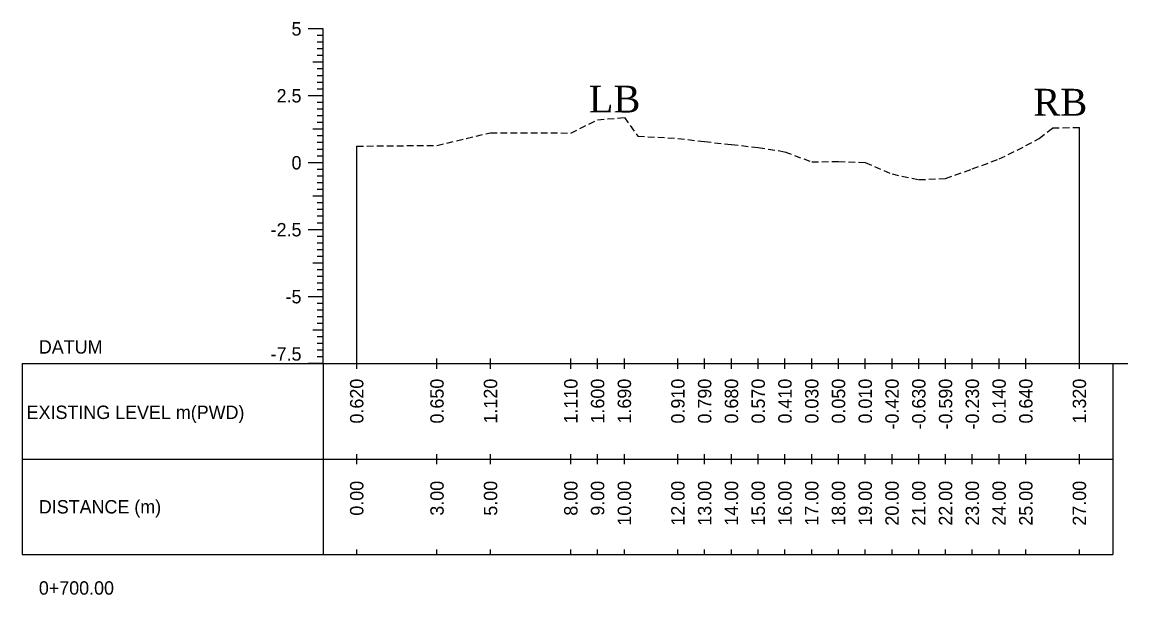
# Model space of a CAD drawing. Header units: inches. Extents: x -603 to 646, y -2572 to -1030.
# Drawn here: x 466.7 to 508.02, y -1463.44 to -1442.06 of the extents above; entities that cross this region are included whole.
import ezdxf
from ezdxf.enums import TextEntityAlignment as Align

# ---------------------------------------------------------------- set-up
doc = ezdxf.new("R2010")
doc.units = ezdxf.units.IN
doc.header["$MEASUREMENT"] = 0
doc.linetypes.add('HIDDEN', pattern=[0.375, 0.25, -0.125])
doc.layers.add('CS_Drawing', color=7, linetype='Continuous')
doc.layers.add('GL', color=3, linetype='HIDDEN')
doc.styles.add('romans', font='romans.shx')

msp = doc.modelspace()

# ---------------------------------------------------------------- linework, layer by layer
at = {"layer": 'CS_Drawing'}
for p, q in [((477.954, -1442.311), (477.391, -1442.311)), ((477.954, -1442.311), (477.56, -1442.311)), ((477.954, -1442.311), (477.729, -1442.311)), ((477.954, -1442.561), (477.729, -1442.561)), ((477.954, -1454.811), (477.954, -1442.311)), ((477.954, -1442.811), (477.729, -1442.811)), ((477.954, -1443.061), (477.729, -1443.061)), ((477.954, -1443.311), (477.729, -1443.311)), ((477.954, -1443.561), (477.56, -1443.561)), ((477.954, -1443.561), (477.729, -1443.561)), ((477.954, -1443.811), (477.729, -1443.811)), ((477.954, -1444.061), (477.729, -1444.061)), ((477.954, -1444.311), (477.729, -1444.311)), ((477.954, -1444.561), (477.729, -1444.561)), ((477.954, -1444.811), (477.391, -1444.811)), ((477.954, -1444.811), (477.56, -1444.811)), ((477.954, -1444.811), (477.729, -1444.811)), ((477.954, -1445.061), (477.729, -1445.061)), ((477.954, -1445.311), (477.729, -1445.311)), ((477.954, -1445.561), (477.729, -1445.561)), ((477.954, -1445.811), (477.729, -1445.811)), ((477.954, -1446.061), (477.56, -1446.061)), ((477.954, -1446.061), (477.729, -1446.061)), ((477.954, -1446.311), (477.729, -1446.311)), ((506.204, -1454.811), (506.204, -1445.991)), ((477.954, -1446.561), (477.729, -1446.561)), ((479.204, -1454.811), (479.204, -1446.691)), ((477.954, -1446.811), (477.729, -1446.811)), ((477.954, -1447.061), (477.729, -1447.061)), ((477.954, -1447.311), (477.391, -1447.311)), ((477.954, -1447.311), (477.56, -1447.311)), ((477.954, -1447.311), (477.729, -1447.311)), ((477.954, -1447.561), (477.729, -1447.561)), ((477.954, -1447.811), (477.729, -1447.811)), ((477.954, -1448.061), (477.729, -1448.061)), ((477.954, -1448.311), (477.729, -1448.311)), ((477.954, -1448.561), (477.56, -1448.561)), ((477.954, -1448.561), (477.729, -1448.561)), ((477.954, -1448.811), (477.729, -1448.811)), ((477.954, -1449.061), (477.729, -1449.061)), ((477.954, -1449.311), (477.729, -1449.311)), ((477.954, -1449.561), (477.729, -1449.561)), ((477.954, -1449.811), (477.391, -1449.811)), ((477.954, -1449.811), (477.56, -1449.811)), ((477.954, -1449.811), (477.729, -1449.811)), ((477.954, -1450.061), (477.729, -1450.061)), ((477.954, -1450.311), (477.729, -1450.311)), ((477.954, -1450.561), (477.729, -1450.561)), ((477.954, -1450.811), (477.729, -1450.811)), ((477.954, -1451.061), (477.56, -1451.061)), ((477.954, -1451.061), (477.729, -1451.061)), ((477.954, -1451.311), (477.729, -1451.311)), ((477.954, -1451.561), (477.729, -1451.561)), ((477.954, -1451.811), (477.729, -1451.811)), ((477.954, -1452.061), (477.729, -1452.061)), ((477.954, -1452.311), (477.391, -1452.311)), ((477.954, -1452.311), (477.56, -1452.311)), ((477.954, -1452.311), (477.729, -1452.311)), ((477.954, -1452.561), (477.729, -1452.561)), ((477.954, -1452.811), (477.729, -1452.811)), ((477.954, -1453.061), (477.729, -1453.061)), ((477.954, -1453.311), (477.729, -1453.311)), ((477.954, -1453.561), (477.56, -1453.561)), ((477.954, -1453.561), (477.729, -1453.561)), ((477.954, -1453.811), (477.729, -1453.811)), ((477.954, -1454.061), (477.729, -1454.061)), ((477.954, -1454.311), (477.729, -1454.311)), ((477.954, -1454.561), (477.729, -1454.561)), ((466.704, -1454.811), (477.954, -1454.811)), ((466.704, -1454.811), (466.704, -1461.936)), ((477.954, -1454.811), (477.391, -1454.811)), ((477.954, -1454.811), (477.56, -1454.811)), ((477.954, -1454.811), (477.729, -1454.811)), ((477.954, -1454.811), (507.454, -1454.811)), ((477.954, -1454.811), (477.954, -1461.936)), ((479.204, -1454.999), (479.204, -1454.624)), ((482.204, -1454.999), (482.204, -1454.624)), ((484.204, -1454.999), (484.204, -1454.624)), ((487.204, -1454.999), (487.204, -1454.624)), ((488.204, -1454.999), (488.204, -1454.624)), ((489.204, -1454.999), (489.204, -1454.624)), ((491.204, -1454.999), (491.204, -1454.624)), ((492.204, -1454.999), (492.204, -1454.624)), ((493.204, -1454.999), (493.204, -1454.624)), ((494.204, -1454.999), (494.204, -1454.624)), ((495.204, -1454.999), (495.204, -1454.624)), ((496.204, -1454.999), (496.204, -1454.624)), ((497.204, -1454.999), (497.204, -1454.624)), ((498.204, -1454.999), (498.204, -1454.624)), ((499.204, -1454.999), (499.204, -1454.624)), ((500.204, -1454.999), (500.204, -1454.624)), ((501.204, -1454.999), (501.204, -1454.624)), ((502.204, -1454.999), (502.204, -1454.624)), ((503.204, -1454.999), (503.204, -1454.624)), ((504.204, -1454.999), (504.204, -1454.624)), ((506.204, -1454.999), (506.204, -1454.624)), ((507.454, -1454.811), (508.016, -1454.811)), ((507.454, -1454.811), (507.847, -1454.811)), ((507.454, -1454.811), (507.679, -1454.811)), ((507.454, -1454.811), (507.454, -1461.936)), ((479.204, -1458.561), (479.204, -1458.186)), ((482.204, -1458.561), (482.204, -1458.186)), ((484.204, -1458.561), (484.204, -1458.186)), ((487.204, -1458.561), (487.204, -1458.186)), ((488.204, -1458.561), (488.204, -1458.186)), ((489.204, -1458.561), (489.204, -1458.186)), ((491.204, -1458.561), (491.204, -1458.186)), ((492.204, -1458.561), (492.204, -1458.186)), ((493.204, -1458.561), (493.204, -1458.186)), ((494.204, -1458.561), (494.204, -1458.186)), ((495.204, -1458.561), (495.204, -1458.186)), ((496.204, -1458.561), (496.204, -1458.186)), ((497.204, -1458.561), (497.204, -1458.186)), ((498.204, -1458.561), (498.204, -1458.186)), ((499.204, -1458.561), (499.204, -1458.186)), ((500.204, -1458.561), (500.204, -1458.186)), ((501.204, -1458.561), (501.204, -1458.186)), ((502.204, -1458.561), (502.204, -1458.186)), ((503.204, -1458.561), (503.204, -1458.186)), ((504.204, -1458.561), (504.204, -1458.186)), ((506.204, -1458.561), (506.204, -1458.186)), ((466.704, -1458.374), (477.954, -1458.374)), ((477.954, -1458.374), (507.454, -1458.374)), ((477.954, -1458.374), (507.454, -1458.374)), ((466.704, -1461.936), (477.954, -1461.936)), ((477.954, -1461.936), (507.454, -1461.936)), ((479.204, -1461.936), (479.204, -1461.749)), ((482.204, -1461.936), (482.204, -1461.749)), ((484.204, -1461.936), (484.204, -1461.749)), ((487.204, -1461.936), (487.204, -1461.749)), ((488.204, -1461.936), (488.204, -1461.749)), ((489.204, -1461.936), (489.204, -1461.749)), ((491.204, -1461.936), (491.204, -1461.749)), ((492.204, -1461.936), (492.204, -1461.749)), ((493.204, -1461.936), (493.204, -1461.749)), ((494.204, -1461.936), (494.204, -1461.749)), ((495.204, -1461.936), (495.204, -1461.749)), ((496.204, -1461.936), (496.204, -1461.749)), ((497.204, -1461.936), (497.204, -1461.749)), ((498.204, -1461.936), (498.204, -1461.749)), ((499.204, -1461.936), (499.204, -1461.749)), ((500.204, -1461.936), (500.204, -1461.749)), ((501.204, -1461.936), (501.204, -1461.749)), ((502.204, -1461.936), (502.204, -1461.749)), ((503.204, -1461.936), (503.204, -1461.749)), ((504.204, -1461.936), (504.204, -1461.749)), ((506.204, -1461.936), (506.204, -1461.749))]:
    msp.add_line(p, q, dxfattribs=at)
at = {"layer": 'GL'}
msp.add_lwpolyline([(479.204, -1446.691), (482.204, -1446.661), (484.204, -1446.191), (487.204, -1446.201), (488.204, -1445.711), (489.204, -1445.621), (489.704, -1446.321), (491.204, -1446.401), (492.204, -1446.521), (493.204, -1446.631), (494.204, -1446.741), (495.204, -1446.901), (496.204, -1447.281), (497.204, -1447.261), (498.204, -1447.301), (499.204, -1447.731), (500.204, -1447.941), (501.204, -1447.901), (502.204, -1447.541), (503.204, -1447.171), (504.204, -1446.671), (504.704, -1446.401), (505.204, -1446.011), (506.204, -1445.991)], dxfattribs=at)

# ---------------------------------------------------------------- texts
at = {"char_height": 1, "width": 4.19433, "attachment_point": 1, "style": 'romans'}
for s, insert in [('{\\fTimes New Roman|b0|i0|c0|p18;LB}', (487.872, -1444.434)), ('{\\fTimes New Roman|b0|i0|c0|p18;RB}', (504.484, -1444.551))]:
    msp.add_mtext(s, dxfattribs=dict(at, insert=insert))
at = {"layer": 'CS_Drawing'}
for s, p in [('5', (477.141, -1442.311)), ('2.5', (477.141, -1444.811)), ('0', (477.141, -1447.311)), ('-2.5', (477.141, -1449.811)), ('-5', (477.141, -1452.311))]:
    msp.add_text(s, height=0.5, dxfattribs=at).set_placement(p, align=Align.MIDDLE_RIGHT)
for s, p in [('DATUM', (467.329, -1454.186)), ('EXISTING LEVEL m(PWD)', (466.873, -1456.628)), ('DISTANCE (m)', (467.329, -1460.155)), ('0+700.00', (467.329, -1463.186))]:
    msp.add_text(s, height=0.5, dxfattribs=at).set_placement(p, align=Align.MIDDLE_LEFT)
msp.add_text('-7.5', height=0.5, dxfattribs=at).set_placement((477.141, -1454.699), align=Align.RIGHT)
for s, p in [('0.620', (479.204, -1455.374)), ('0.650', (482.204, -1455.374)), ('1.120', (484.204, -1455.374)), ('1.110', (487.204, -1455.374)), ('1.600', (488.204, -1455.374)), ('1.690', (489.204, -1455.374)), ('0.910', (491.204, -1455.374)), ('0.790', (492.204, -1455.374)), ('0.680', (493.204, -1455.374)), ('0.570', (494.204, -1455.374)), ('0.410', (495.204, -1455.374)), ('0.030', (496.204, -1455.374)), ('0.050', (497.204, -1455.374)), ('0.010', (498.204, -1455.374)), ('-0.420', (499.204, -1455.374)), ('-0.630', (500.204, -1455.374)), ('-0.590', (501.204, -1455.374)), ('-0.230', (502.204, -1455.374)), ('0.140', (503.204, -1455.374)), ('0.640', (504.204, -1455.374)), ('1.320', (506.204, -1455.374)), ('0.00', (479.204, -1459.186)), ('3.00', (482.204, -1459.186)), ('5.00', (484.204, -1459.186)), ('8.00', (487.204, -1459.186)), ('9.00', (488.204, -1459.186)), ('10.00', (489.204, -1459.186)), ('12.00', (491.204, -1459.186)), ('13.00', (492.204, -1459.186)), ('14.00', (493.204, -1459.186)), ('15.00', (494.204, -1459.186)), ('16.00', (495.204, -1459.186)), ('17.00', (496.204, -1459.186)), ('18.00', (497.204, -1459.186)), ('19.00', (498.204, -1459.186)), ('20.00', (499.204, -1459.186)), ('21.00', (500.204, -1459.186)), ('22.00', (501.204, -1459.186)), ('23.00', (502.204, -1459.186)), ('24.00', (503.204, -1459.186)), ('25.00', (504.204, -1459.186)), ('27.00', (506.204, -1459.186))]:
    msp.add_text(s, height=0.5, rotation=90, dxfattribs=at).set_placement(p, align=Align.MIDDLE_RIGHT)

doc.saveas('drawing.dxf')
